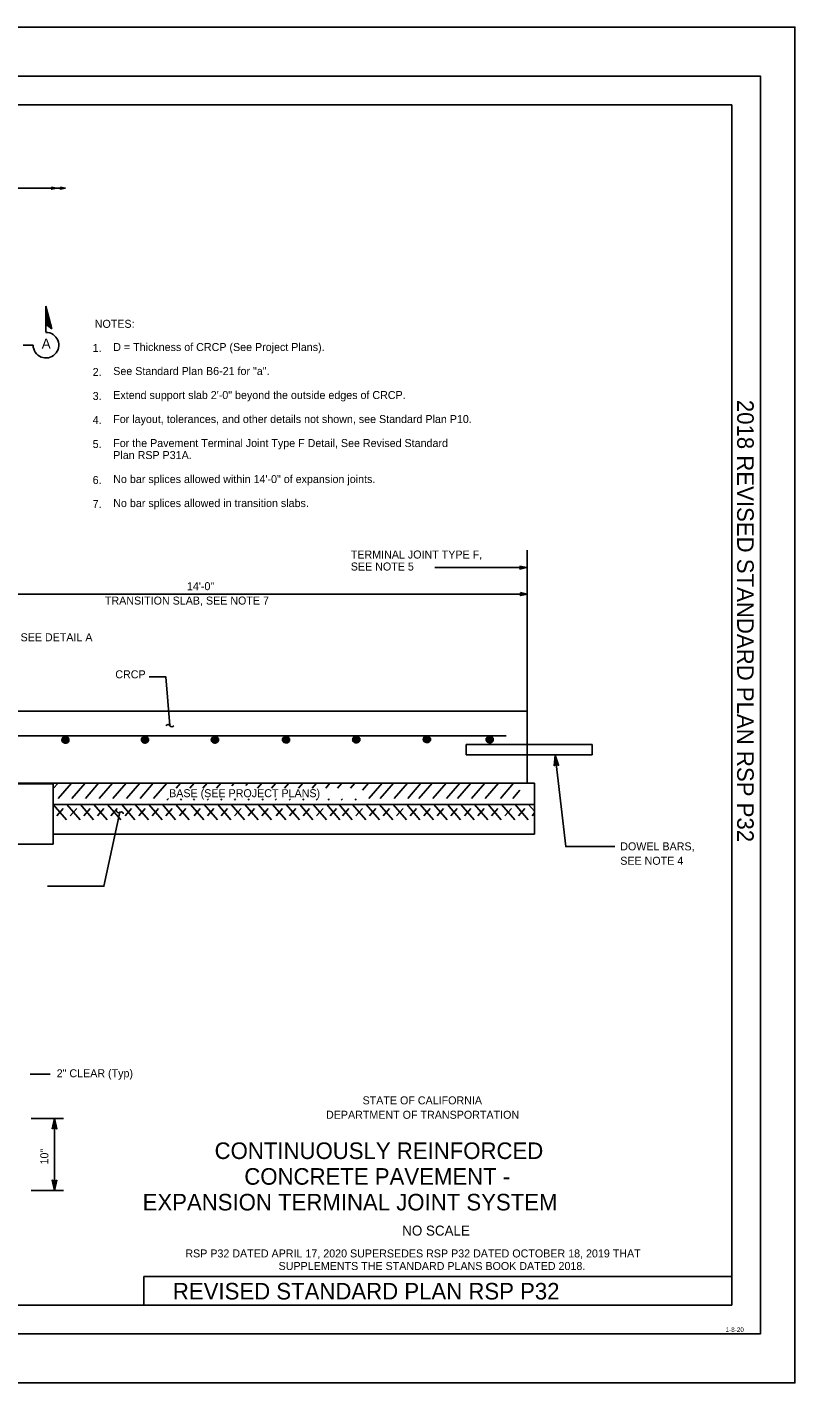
# Model space of a CAD drawing. Extents: x -893 to 867, y -474 to 712.
# Drawn here: x 195 to 867, y -474 to 712 of the extents above; entities that cross this region are included whole.
import ezdxf

# ---------------------------------------------------------------- set-up
doc = ezdxf.new("R2010")
doc.units = 0
for name, color, linetype in [('10 Sheet Format', 7, 'Continuous'), ('23 Layout Notes', 7, 'Continuous'), ('57 Undefined', 7, 'Continuous'), ('60 Nongeo Data', 7, 'Continuous')]:
    doc.layers.add(name, color=color, linetype=linetype)

msp = doc.modelspace()

# ---------------------------------------------------------------- linework, layer by layer
at = {"layer": '10 Sheet Format'}
for p, q in [((-863.5, 669), (836.5, 669)), ((836.5, 669), (836.5, -431)), ((-813.5, 644), (811.5, 644)), ((811.5, -406), (811.5, 644)), ((296.7, -381), (811.5, -381)), ((296.7, -405.9), (296.7, -381)), ((-813.5, -406), (811.5, -406)), ((198.8, -406), (811.5, -406)), ((-863.5, -431), (836.5, -431))]:
    msp.add_line(p, q, dxfattribs=at)
for points in [[(-893.5, -474), (866.5, -474), (866.5, 712), (-893.5, 712)], [(-863.5, -431), (836.5, -431), (836.5, 669), (-863.5, 669)]]:
    msp.add_lwpolyline(points, close=True, dxfattribs=at)
at = {"layer": '23 Layout Notes'}
for p, q in [((211.1, 467.8), (216.2, 447.9)), ((211.1, 445), (211.1, 467.8)), ((211.1, 466.1), (215.6, 448.3)), ((211.1, 464.5), (215.1, 448.7)), ((211.1, 462.9), (214.6, 449.1)), ((211.1, 461.2), (214.1, 449.6)), ((211.1, 459.6), (213.5, 450)), ((211.1, 457.9), (213, 450.4)), ((211.1, 456.3), (212.5, 450.8)), ((211.1, 454.7), (212, 451.3)), ((211.1, 453), (211.4, 451.7)), ((211.1, 452), (216.2, 447.9)), ((199.8, 433.7), (191.3, 433.7))]:
    msp.add_line(p, q, dxfattribs=at)
msp.add_arc((211.1, 433.7), 11.2, 179.9995, 90, dxfattribs=at)
at = {"layer": '60 Nongeo Data'}
for p, q in [((5.6, 571.1), (228, 571.1)), ((632.2, 254.5), (632.2, 112.7)), ((551.3, 239.1), (631.8, 239.1)), ((99.7, 216), (632.2, 216)), ((106.1, 113.7), (632.2, 113.7)), ((632.2, 113.7), (632.2, 50.7)), ((118.1, 92), (613.9, 92)), ((578.9, 84.5), (689, 84.5)), ((578.9, 75.5), (578.9, 84.5)), ((578.9, 75.5), (578.9, 84.5)), ((689, 75.5), (689, 84.5)), ((578.9, 75.5), (689, 75.5)), ((-77.9, 50.7), (638.7, 50.7)), ((-18.2, 50), (217.5, 50)), ((217.5, 45.8), (221.7, 50.7)), ((217.5, -2.9), (217.5, 50.7)), ((217.5, -2.9), (217.5, 50.7)), ((221.9, 37.2), (233.5, 50.7)), ((233.8, 37.2), (245.4, 50.7)), ((245.6, 37.2), (257.2, 50.7)), ((257.8, 37.2), (269.4, 50.7)), ((269.7, 37.2), (281.3, 50.7)), ((281.6, 37.2), (293.2, 50.7)), ((293.5, 37.2), (305, 50.7)), ((305.3, 37.2), (316.9, 50.7)), ((325.1, 46.3), (328.8, 50.7)), ((336.9, 46.3), (340.7, 50.7)), ((348.4, 46.3), (352.1, 50.7)), ((360.4, 46.3), (364.1, 50.7)), ((373.8, 48.3), (375.8, 50.7)), ((385.9, 48.4), (387.9, 50.7)), ((396.1, 46.3), (399.9, 50.7)), ((408.5, 46.3), (412.2, 50.7)), ((419.9, 46.3), (423.6, 50.7)), ((432.2, 46.3), (435.9, 50.7)), ((444, 46.3), (447.8, 50.7)), ((455.9, 46.3), (459.6, 50.7)), ((466.2, 46.3), (470, 50.7)), ((477.6, 46.3), (481.3, 50.7)), ((488.2, 44.5), (493.5, 50.7)), ((493.8, 37.2), (505.4, 50.7)), ((503.7, 37.2), (515.2, 50.7)), ((515.9, 37.2), (527.4, 50.7)), ((527.7, 37.2), (539.3, 50.7)), ((537.5, 37.2), (549.1, 50.7)), ((549.7, 37.2), (561.3, 50.7)), ((561.6, 37.2), (573.2, 50.7)), ((571.4, 37.2), (583, 50.7)), ((583.6, 37.2), (595.2, 50.7)), ((595.5, 37.2), (607.1, 50.7)), ((608.8, 37.2), (620.3, 50.7)), ((638.7, 50.7), (638.7, 6)), ((316.9, 35.6), (318.3, 37.1)), ((328.8, 35.6), (329.8, 36.8)), ((340.2, 35.6), (341.2, 36.8)), ((352.2, 35.6), (353.3, 36.8)), ((364.1, 35.6), (365.1, 36.8)), ((376, 35.6), (377, 36.8)), ((376.1, 35.6), (377.2, 36.8)), ((388, 35.6), (389, 36.8)), ((400.3, 35.6), (401.3, 36.8)), ((411.7, 35.6), (412.8, 36.8)), ((424, 35.6), (425, 36.8)), ((435.9, 35.6), (436.9, 36.8)), ((447.7, 35.6), (448.7, 36.8)), ((458.1, 35.6), (459.1, 36.8)), ((469.4, 35.6), (470.5, 36.8)), ((481.6, 35.6), (482.7, 36.8)), ((619.7, 37.2), (625.9, 44.4)), ((217.5, 32), (638.7, 32)), ((229.1, 18.5), (217.5, 32)), ((220.5, 22), (226.1, 28.5)), ((241, 18.5), (229.4, 32)), ((232.4, 22), (238, 28.5)), ((252.8, 18.5), (241.3, 32)), ((244.3, 22), (249.8, 28.5)), ((264.7, 18.5), (253.1, 32)), ((256.1, 22), (261.7, 28.5)), ((276.5, 18.5), (265, 32)), ((268, 22), (273.5, 28.5)), ((289, 18.5), (277.5, 32)), ((280.5, 22), (286, 28.5)), ((300.9, 18.5), (289.3, 32)), ((292.3, 22), (297.9, 28.5)), ((312.7, 18.5), (301.2, 32)), ((304.2, 22), (309.7, 28.5)), ((324.6, 18.5), (313, 32)), ((316, 22), (321.6, 28.5)), ((336.4, 18.5), (324.9, 32)), ((327.9, 22), (333.4, 28.5)), ((349.3, 18.5), (337.7, 32)), ((340.7, 22), (346.2, 28.5)), ((361.1, 18.5), (349.5, 32)), ((361.1, 18.5), (349.5, 32)), ((352.5, 22), (358.1, 28.5)), ((352.5, 22), (358.1, 28.5)), ((373, 18.5), (361.4, 32)), ((364.4, 22), (370, 28.5)), ((384.8, 18.5), (373.2, 32)), ((376.2, 22), (381.8, 28.5)), ((396.7, 18.5), (385.1, 32)), ((388.1, 22), (393.7, 28.5)), ((408.5, 18.5), (396.9, 32)), ((399.9, 22), (405.5, 28.5)), ((421, 18.5), (409.5, 32)), ((412.5, 22), (418, 28.5)), ((432.9, 18.5), (421.3, 32)), ((424.3, 22), (429.9, 28.5)), ((444.7, 18.5), (433.2, 32)), ((436.2, 22), (441.7, 28.5)), ((456.6, 18.5), (445, 32)), ((448, 22), (453.6, 28.5)), ((468.4, 18.5), (456.9, 32)), ((459.9, 22), (465.4, 28.5)), ((479.1, 18.5), (467.6, 32)), ((470.6, 22), (476.1, 28.5)), ((491, 18.5), (479.4, 32)), ((491, 18.5), (479.4, 32)), ((482.4, 22), (488, 28.5)), ((482.4, 22), (488, 28.5)), ((502.9, 18.5), (491.3, 32)), ((494.3, 22), (499.8, 28.5)), ((514.7, 18.5), (503.1, 32)), ((514.7, 18.5), (503.1, 32)), ((506.1, 22), (511.7, 28.5)), ((506.1, 22), (511.7, 28.5)), ((526.6, 18.5), (515, 32)), ((526.6, 18.5), (515, 32)), ((518, 22), (523.6, 28.5)), ((518, 22), (523.6, 28.5)), ((538.4, 18.5), (526.8, 32)), ((529.8, 22), (535.4, 28.5)), ((550.3, 18.5), (538.7, 32)), ((550.3, 18.5), (538.7, 32)), ((541.7, 22), (547.3, 28.5)), ((541.7, 22), (547.3, 28.5)), ((562.1, 18.5), (550.5, 32)), ((562.1, 18.5), (550.5, 32)), ((553.6, 22), (559.1, 28.5)), ((553.6, 22), (559.1, 28.5)), ((574, 18.5), (562.4, 32)), ((565.4, 22), (571, 28.5)), ((585.8, 18.5), (574.3, 32)), ((585.8, 18.5), (574.3, 32)), ((577.3, 22), (582.8, 28.5)), ((577.3, 22), (582.8, 28.5)), ((597.7, 18.5), (586.1, 32)), ((597.7, 18.5), (586.1, 32)), ((589.1, 22), (594.7, 28.5)), ((589.1, 22), (594.7, 28.5)), ((609.5, 18.5), (598, 32)), ((601, 22), (606.5, 28.5)), ((621.4, 18.5), (609.8, 32)), ((612.8, 22), (618.4, 28.5)), ((633.2, 18.5), (621.7, 32)), ((624.7, 22), (630.2, 28.5)), ((638.7, 26), (633.5, 32)), ((636.5, 22), (638.7, 24.5)), ((217.5, 6), (638.7, 6)), ((217.5, -2.9), (-18.2, -2.9)), ((197.2, -204), (214.7, -204)), ((198.3, -242.9), (226.6, -242.9)), ((218.6, -305.7), (218.6, -242.9)), ((198.3, -305.7), (226.6, -305.7))]:
    msp.add_line(p, q, dxfattribs=at)
for points in [[(216, 572), (220.2, 571.1), (216, 570.1), (216.2, 570.4), (219.2, 571.1), (216.2, 571.8), (216.3, 571.5), (218.3, 571.1), (216.3, 570.6), (216.5, 570.9), (217.3, 571.1), (216.5, 571.3), (216.6, 571.1), (216, 570.1), (216.6, 571.1)], [(223.8, 572), (228, 571.1), (223.8, 570.1), (224, 570.4), (227.1, 571.1), (224, 571.8), (224.1, 571.5), (226.1, 571.1), (224.1, 570.6), (224.3, 570.9), (225.1, 571.1), (224.3, 571.3), (224.4, 571.1), (223.8, 570.1), (224.4, 571.1)], [(625.9, 240.4), (631.8, 239.1), (625.9, 237.8), (626.1, 238.1), (630.4, 239.1), (626.1, 240), (626.3, 239.7), (629.1, 239.1), (626.3, 238.5), (626.5, 238.8), (627.7, 239.1), (626.5, 239.3), (626.7, 239.1), (625.9, 237.8), (626.7, 239.1)], [(626.3, 217.3), (632.2, 216), (626.3, 214.7), (626.5, 215.1), (630.9, 216), (626.5, 217), (626.7, 216.6), (629.5, 216), (626.7, 215.4), (627, 215.8), (628.1, 216), (626.9, 216.3), (627.1, 216), (626.3, 214.7), (627.1, 216)], [(655.8, 65.8), (656.7, 75), (659.8, 66.3), (659.2, 66.6), (657, 72.9), (656.3, 66.2), (656.8, 66.6), (657.2, 70.9), (658.7, 66.8), (658.1, 67.1), (657.5, 68.8), (657.3, 67), (657.7, 67.3), (659.8, 66.3), (657.7, 67.3)], [(216.6, -251.9), (218.6, -242.9), (220.6, -251.9), (220, -251.6), (218.6, -245), (217.1, -251.6), (217.6, -251.2), (218.6, -247), (219.5, -251.2), (219, -250.9), (218.6, -249.1), (218.2, -250.9), (218.6, -250.7), (220.6, -251.9), (218.6, -250.7)], [(220.6, -296.7), (218.6, -305.7), (216.6, -296.7), (217.1, -297.1), (218.6, -303.6), (220, -297), (219.5, -297.4), (218.6, -301.6), (217.6, -297.4), (218.2, -297.7), (218.6, -299.5), (219, -297.7), (218.6, -297.9), (216.6, -296.7), (218.6, -297.9)]]:
    msp.add_lwpolyline(points, close=True, dxfattribs=at)
for points in [[(319.6, 100.9), (315.9, 143.7), (301.4, 143.7)], [(231.2, 89.5), (231.2, 87.4), (230.8, 90.3), (231, 86.9), (230.3, 90.7), (230.7, 86.5), (229.8, 91), (230.3, 86.1), (229.3, 91.3), (229.9, 85.8), (228.8, 91.4), (229.4, 85.6), (228.2, 91.5), (229, 85.5), (227.7, 91.4), (228.5, 85.4), (227.2, 91.3), (228, 85.4), (226.6, 91), (227.4, 85.5), (226, 90.7), (226.8, 85.7), (225.6, 90.2), (226.2, 86), (225.2, 89.6), (225.5, 86.8), (225.5, 86.8), (225, 88.6), (225.1, 87.5)], [(300.8, 89.6), (300.8, 87.6), (300.4, 90.4), (300.5, 87), (299.9, 90.9), (300.2, 86.6), (299.4, 91.2), (299.9, 86.2), (298.9, 91.4), (299.4, 85.9), (298.3, 91.6), (299, 85.7), (297.8, 91.6), (298.6, 85.6), (297.3, 91.6), (298.1, 85.5), (296.7, 91.4), (297.6, 85.5), (296.2, 91.2), (297, 85.6), (295.6, 90.8), (296.4, 85.8), (295.1, 90.3), (295.8, 86.2), (294.8, 89.7), (295.1, 86.9), (295.1, 86.9), (294.6, 88.7), (294.7, 87.6)], [(362.1, 89.6), (362.1, 87.6), (361.6, 90.4), (361.8, 87), (361.2, 90.9), (361.5, 86.6), (360.7, 91.2), (361.2, 86.2), (360.1, 91.4), (360.7, 85.9), (359.6, 91.6), (360.3, 85.7), (359.1, 91.6), (359.8, 85.6), (358.5, 91.6), (359.4, 85.5), (358, 91.4), (358.8, 85.5), (357.4, 91.2), (358.3, 85.6), (356.9, 90.8), (357.7, 85.8), (356.4, 90.3), (357.1, 86.2), (356, 89.7), (356.4, 86.9), (356.4, 86.9), (355.8, 88.7), (356, 87.6)], [(424.3, 89.7), (424.3, 87.6), (423.8, 90.4), (424, 87.1), (423.4, 90.9), (423.7, 86.6), (422.9, 91.2), (423.4, 86.3), (422.3, 91.5), (422.9, 86), (421.8, 91.6), (422.5, 85.8), (421.3, 91.6), (422, 85.6), (420.8, 91.6), (421.6, 85.6), (420.2, 91.5), (421.1, 85.6), (419.7, 91.2), (420.5, 85.6), (419.1, 90.8), (419.9, 85.9), (418.6, 90.3), (419.3, 86.2), (418.2, 89.7), (418.6, 87), (418.6, 87), (418.1, 88.7), (418.2, 87.6)], [(485.7, 89.8), (485.7, 87.7), (485.2, 90.6), (485.4, 87.2), (484.7, 91), (485.1, 86.8), (484.2, 91.3), (484.7, 86.4), (483.7, 91.6), (484.3, 86.1), (483.2, 91.7), (483.9, 85.9), (482.6, 91.7), (483.4, 85.8), (482.1, 91.7), (483, 85.7), (481.6, 91.6), (482.4, 85.7), (481, 91.3), (481.9, 85.8), (480.5, 90.9), (481.3, 86), (480, 90.5), (480.7, 86.3), (479.6, 89.9), (479.9, 87.1), (479.9, 87.1), (479.4, 88.9), (479.6, 87.8)], [(547.5, 90), (547.5, 87.9), (547, 90.7), (547.2, 87.4), (546.6, 91.2), (546.9, 86.9), (546.1, 91.5), (546.6, 86.6), (545.5, 91.7), (546.1, 86.2), (545, 91.9), (545.7, 86.1), (544.5, 91.9), (545.2, 85.9), (544, 91.9), (544.8, 85.9), (543.4, 91.7), (544.3, 85.9), (542.9, 91.5), (543.7, 85.9), (542.3, 91.1), (543.1, 86.2), (541.8, 90.6), (542.5, 86.5), (541.4, 90), (541.8, 87.2), (541.8, 87.2), (541.3, 89), (541.4, 87.9)], [(602.5, 89.8), (602.5, 87.7), (602, 90.6), (602.2, 87.2), (601.6, 91), (601.9, 86.8), (601.1, 91.3), (601.6, 86.4), (600.5, 91.6), (601.1, 86.1), (600, 91.7), (600.7, 85.9), (599.5, 91.7), (600.2, 85.8), (599, 91.7), (599.8, 85.7), (598.4, 91.6), (599.3, 85.7), (597.9, 91.3), (598.7, 85.8), (597.3, 90.9), (598.1, 86), (596.8, 90.5), (597.5, 86.3), (596.4, 89.9), (596.8, 87.1), (596.8, 87.1), (596.3, 88.9), (596.4, 87.8)], [(656.7, 75), (666, -4.9), (709, -4.9)], [(275.9, 25.1), (261.9, -39.6), (212.4, -39.6)]]:
    msp.add_lwpolyline(points, dxfattribs=at)
for centre, start, end in [((318, 100.1), 24.2512, 155.7488), ((321.3, 101.6), 204.2512, 335.7488), ((274.7, 26.5), 177.3627, 308.8604), ((277, 23.7), 357.3627, 128.8604)]:
    msp.add_arc(centre, 1.81, start, end, dxfattribs=at)

# ---------------------------------------------------------------- texts
at = {"layer": '10 Sheet Format'}
msp.add_text('2018 REVISED STANDARD PLAN RSP P32', height=14.5, rotation=270, dxfattribs=at).set_placement((816, 385.9))
for s, height, p in [('STATE OF CALIFORNIA', 7, (488.2, -230.4)), ('DEPARTMENT OF TRANSPORTATION', 7, (456.2, -243)), ('CONTINUOUSLY REINFORCED', 14.5, (358.7, -278.2)), ('CONCRETE PAVEMENT -', 14.5, (384.7, -300.7)), ('EXPANSION TERMINAL JOINT SYSTEM', 14.5, (295.7, -323.2)), ('NO SCALE', 8.75, (522.9, -345.2)), ('RSP P32 DATED APRIL 17, 2020 SUPERSEDES RSP P32 DATED OCTOBER 18, 2019 THAT', 7, (333.1, -364.3)), ('SUPPLEMENTS THE STANDARD PLANS BOOK DATED 2018.', 7, (414.7, -375.3)), ('REVISED STANDARD PLAN RSP P32', 14.5, (322.2, -401.1)), ('1-8-20', 4, (805.9, -429.5))]:
    msp.add_text(s, height=height, dxfattribs=at).set_placement(p)
at = {"layer": '23 Layout Notes'}
msp.add_text('A', height=8.75, dxfattribs=at).set_placement((207.4, 430.8))
at = {"layer": '57 Undefined'}
for s, p in [('NOTES:', (253.8, 448.9)), ('1.', (252, 427.8)), ('D = Thickness of CRCP (See Project Plans).', (270, 428.6)), ('2.', (252, 406.8)), ('See Standard Plan B6-21 for "a".', (270, 407.6)), ('3.', (252, 385.8)), ('Extend support slab 2\'-0" beyond the outside edges of CRCP.', (270, 386.6)), ('4.', (252, 364.8)), ('For layout, tolerances, and other details not shown, see Standard Plan P10.', (270, 365.6)), ('5.', (252, 343.8)), ('For the Pavement Terminal Joint Type F Detail, See Revised Standard', (270, 344.6)), ('Plan RSP P31A.', (270, 334.1)), ('No bar splices allowed within 14\'-0" of expansion joints.', (270, 313.1)), ('6.', (252, 312.3)), ('7.', (252, 291.3)), ('No bar splices allowed in transition slabs.', (270, 292.1)), ('TERMINAL JOINT TYPE F,', (477.9, 247.1)), ('SEE NOTE 5', (477.9, 236.6)), ('14\'-0"', (334.5, 219.4)), ('TRANSITION SLAB, SEE NOTE 7', (262.7, 206.8)), ('SEE DETAIL A', (188.9, 174.7)), ('CRCP', (271.8, 142.3)), ('BASE (SEE PROJECT PLANS)', (318.9, 38.3)), ('DOWEL BARS,', (713.7, -8.2)), ('SEE NOTE 4', (713.7, -20.8)), ('2" CLEAR (Typ)', (220.5, -206.7))]:
    msp.add_text(s, height=7, dxfattribs=at).set_placement(p)
msp.add_text('10"', height=7, rotation=90, dxfattribs=at).set_placement((213.2, -283))

doc.saveas('drawing.dxf')
